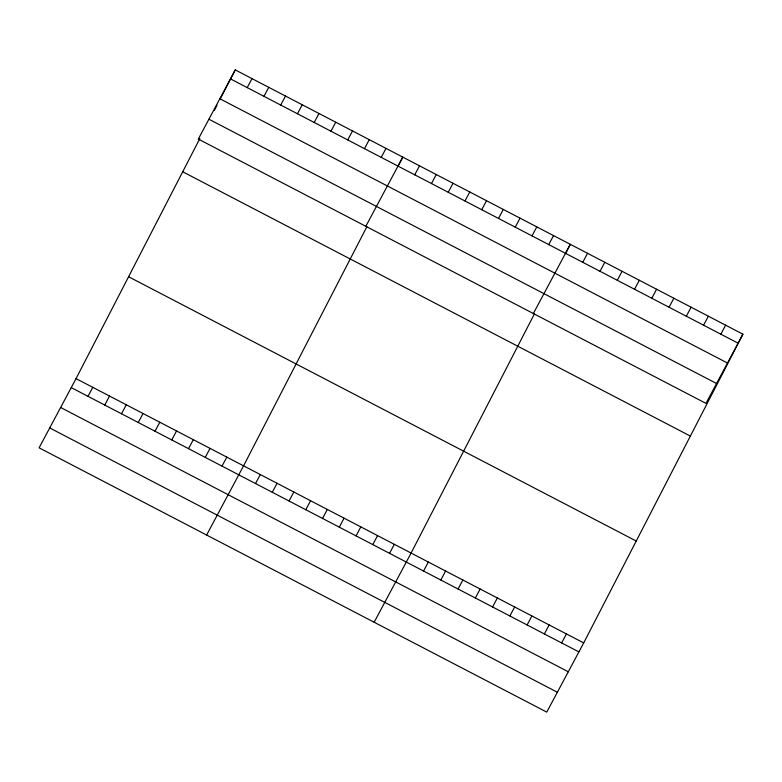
<?xml version="1.0" encoding="UTF-8"?>
<svg xmlns="http://www.w3.org/2000/svg" width="782" height="782" viewBox="0 0 782 782"><rect width="100%" height="100%" fill="white"/><g stroke="black" fill="none" stroke-linecap="round" stroke-linejoin="round"><path stroke-width="1.17" d="M742.9 334.188L705.96 403.375L198.305 139.079L235.245 69.891L742.9 334.188L583.695 642.921L546.755 712.109L39.1 447.812L76.04 378.625L199.869 138.502M214.346 110.428L217.025 105.238M220.241 99.001L235.245 69.891M366.856 226.76L243.573 465.837L206.624 535.035M397.95 166.468L402.779 157.104L365.829 226.301M534.38 313.983L411.097 553.06L374.148 622.247M565.474 253.681L570.303 244.326L533.353 313.514M247.2 87.604L252 78.611M87.995 396.337L92.794 387.344M263.954 96.323L268.754 87.33M104.749 405.056L109.548 396.063M280.709 105.042L285.508 96.049M121.503 413.776L126.303 404.783M297.463 113.761L302.263 104.778M138.258 422.495L143.057 413.512M314.208 122.491L319.007 113.498M155.002 431.224L159.802 422.231M330.962 131.21L335.761 122.217M171.757 439.943L176.556 430.95M347.716 139.929L352.516 130.946M188.511 448.663L193.31 439.67M364.471 148.658L369.27 139.665M205.265 457.382L210.065 448.399M381.225 157.377L386.025 148.385M222.02 466.111L226.819 457.118M414.724 174.816L419.523 165.833M255.518 483.55L260.318 474.566M431.478 183.545L436.278 174.552M272.273 492.269L277.072 483.286M448.233 192.264L453.032 183.271M289.027 500.998L293.827 492.005M464.987 200.984L469.787 191.991M305.782 509.717L310.581 500.724M481.732 209.703L486.541 200.72M322.526 518.437L327.335 509.453M498.486 218.432L503.285 209.439M339.28 527.166L344.08 518.173M515.24 227.151L520.04 218.158M356.035 535.885L360.834 526.892M531.995 235.871L536.794 226.888M372.789 544.604L377.589 535.611M548.749 244.6L553.548 235.607M389.544 553.324L394.343 544.34M582.756 262.302L587.556 253.309M423.551 571.036L428.35 562.043M600.019 271.286L604.818 262.302M440.813 580.019L445.613 571.036M617.281 280.279L622.081 271.286M458.076 589.012L462.876 580.019M634.534 289.262L639.344 280.269M475.329 597.995L480.138 589.002M651.797 298.245L656.597 289.262M492.592 606.979L497.391 597.986M669.06 307.238L673.859 298.245M509.854 615.972L514.654 606.979M686.322 316.221L691.122 307.228M527.117 624.955L531.916 615.962M703.575 325.204L708.384 316.221M544.37 633.938L549.179 624.945M720.838 334.197L725.637 325.204M561.632 642.921L566.432 633.938M230.446 78.874L738.1 343.181M219.84 98.747L727.495 363.043M208.911 119.216L716.566 383.512M182.714 171.766L690.359 436.073M128.58 276.74L636.235 541.036M76.04 378.625L583.695 642.921M71.24 387.608L578.895 651.914M60.634 407.481L568.289 671.777M49.706 427.94L557.361 692.246"/></g></svg>
